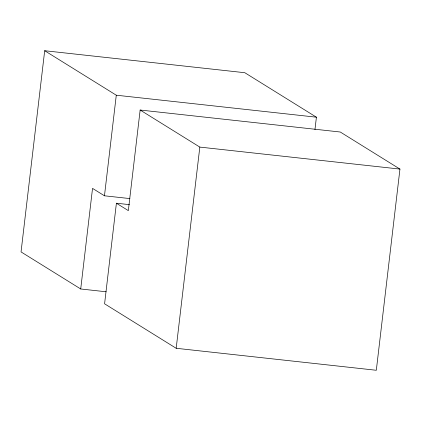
<?xml version="1.0" encoding="UTF-8"?>
<svg xmlns="http://www.w3.org/2000/svg" width="421" height="421" viewBox="0 0 421 421"><rect width="100%" height="100%" fill="white"/><g stroke="black" fill="none" stroke-linecap="round" stroke-linejoin="round"><path stroke-width="0.63" d="M314.955 129.605L316.413 117.196L244.817 72.717L44.684 50.725L21.05 251.916L80.716 288.98L106.139 291.774M80.716 288.98L92.536 188.387L104.466 195.797L129.894 198.591M104.466 195.797L116.285 95.204L44.684 50.725M116.401 203.211L104.587 303.804L176.183 348.283L376.316 370.275L399.95 169.084L340.284 132.02L140.151 110.028L128.337 210.626L116.401 203.211L129.442 204.643M176.183 348.283L199.822 147.092L140.151 110.028M116.285 95.204L316.413 117.196M199.822 147.092L399.95 169.084"/></g></svg>
